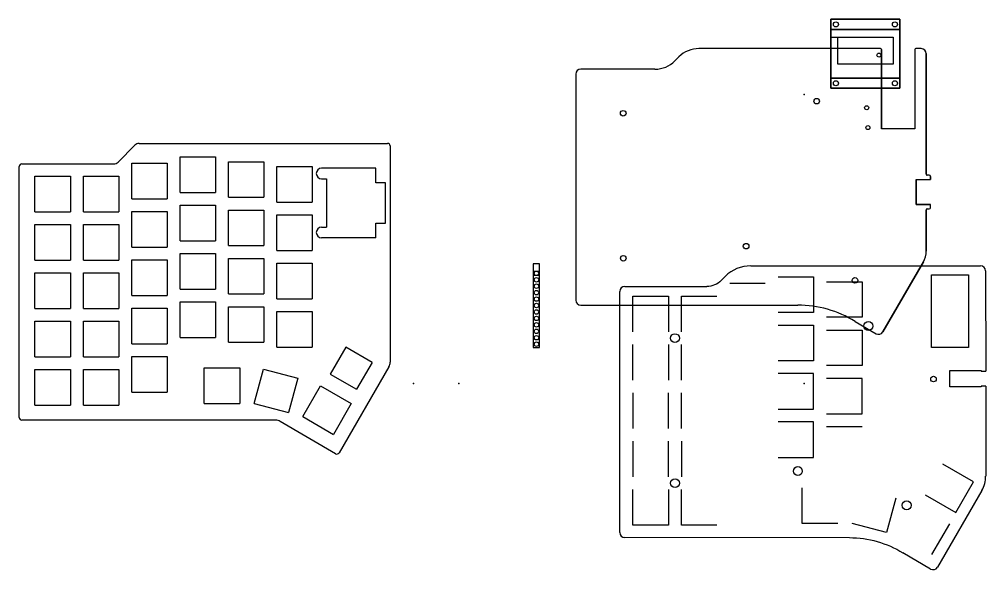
# Model space of a CAD drawing. Header units: centimetres. Extents: x -31 to 1902, y -26 to 307.
# Drawn here: x -30.91 to 7.16, y -7.34 to 14.36 of the extents above; entities that cross this region are included whole.
import ezdxf

# ---------------------------------------------------------------- set-up
doc = ezdxf.new("R2010")
doc.units = ezdxf.units.CM
doc.header["$MEASUREMENT"] = 0
for name, color, linetype in [('V2 v28_Cantaloupe_Plate_FR4-Dwgs_User', 7, 'Continuous'), ('V2 v28_Sketch1', 7, 'Continuous'), ('V2 v28_Sketch10', 7, 'Continuous'), ('V2 v28_Sketch11', 7, 'Continuous'), ('V2 v28_Sketch12', 7, 'Continuous'), ('V2 v28_Sketch13', 7, 'Continuous'), ('V2 v28_Sketch14', 7, 'Continuous'), ('V2 v28_Sketch15', 7, 'Continuous'), ('V2 v28_Sketch16', 7, 'Continuous'), ('V2 v28_Sketch17', 7, 'Continuous'), ('V2 v28_Sketch18', 7, 'Continuous'), ('V2 v28_Sketch19', 7, 'Continuous'), ('V2 v28_Sketch23', 7, 'Continuous'), ('V2 v28_Sketch24', 7, 'Continuous'), ('V2 v28_Sketch26', 7, 'Continuous'), ('V2 v28_Sketch27', 7, 'Continuous'), ('V2 v28_Sketch28', 7, 'Continuous'), ('V2 v28_Sketch30', 7, 'Continuous'), ('V2 v28_Sketch32', 7, 'Continuous'), ('V2 v28_Sketch33', 7, 'Continuous'), ('V2 v28_Sketch35', 7, 'Continuous'), ('V2 v28_Sketch37', 7, 'Continuous'), ('V2 v28_Sketch38', 7, 'Continuous'), ('V2 v28_Sketch39', 7, 'Continuous'), ('V2 v28_Sketch40', 7, 'Continuous'), ('V2 v28_Sketch41', 7, 'Continuous'), ('V2 v28_Sketch42', 7, 'Continuous'), ('V2 v28_Sketch43', 7, 'Continuous'), ('V2 v28_Sketch44', 7, 'Continuous'), ('V2 v28_Sketch45', 7, 'Continuous'), ('V2 v28_Sketch46', 7, 'Continuous'), ('V2 v28_Sketch47', 7, 'Continuous'), ('V2 v28_Sketch48', 7, 'Continuous'), ('V2 v28_Sketch5', 7, 'Continuous'), ('V2 v28_Sketch50', 7, 'Continuous'), ('V2 v28_Sketch51', 7, 'Continuous'), ('V2 v28_Sketch53', 7, 'Continuous'), ('V2 v28_Sketch54', 7, 'Continuous'), ('V2 v28_Sketch56', 7, 'Continuous'), ('V2 v28_Sketch57', 7, 'Continuous'), ('V2 v28_Sketch58', 7, 'Continuous'), ('V2 v28_Sketch59', 7, 'Continuous'), ('V2 v28_Sketch6', 7, 'Continuous'), ('V2 v28_Sketch60', 7, 'Continuous'), ('V2 v28_Sketch61', 7, 'Continuous'), ('V2 v28_Sketch63', 7, 'Continuous'), ('V2 v28_Sketch64', 7, 'Continuous'), ('V2 v28_Sketch65', 7, 'Continuous'), ('V2 v28_Sketch66', 7, 'Continuous'), ('V2 v28_Sketch67', 7, 'Continuous'), ('V2 v28_Sketch68', 7, 'Continuous'), ('V2 v28_Sketch69', 7, 'Continuous'), ('V2 v28_Sketch7', 7, 'Continuous'), ('V2 v28_Sketch70', 7, 'Continuous'), ('V2 v28_Sketch71', 7, 'Continuous'), ('V2 v28_Sketch73', 7, 'Continuous'), ('V2 v28_Sketch75', 7, 'Continuous'), ('V2 v28_Sketch76', 7, 'Continuous'), ('V2 v28_Sketch79', 7, 'Continuous'), ('V2 v28_Sketch8', 7, 'Continuous'), ('V2 v28_Sketch80', 7, 'Continuous'), ('V2 v28_Sketch81', 7, 'Continuous'), ('V2 v28_Sketch82', 7, 'Continuous'), ('V2 v28_Sketch83', 7, 'Continuous'), ('V2 v28_Sketch84', 7, 'Continuous'), ('V2 v28_Sketch85', 7, 'Continuous'), ('V2 v28_Sketch86', 7, 'Continuous'), ('V2 v28_Sketch87', 7, 'Continuous'), ('V2 v28_Sketch88', 7, 'Continuous'), ('V2 v28_Sketch89', 7, 'Continuous'), ('V2 v28_Sketch9', 7, 'Continuous'), ('V2 v28_Sketch90', 7, 'Continuous'), ('V2 v28_Sketch91', 7, 'Continuous'), ('V2 v28_Sketch92', 7, 'Continuous'), ('V2 v28_Sketch93', 7, 'Continuous'), ('V2 v28_Sketch94', 7, 'Continuous'), ('V2 v28_Sketch95', 7, 'Continuous'), ('V2 v28_Sketch96', 7, 'Continuous'), ('V2 v28_Sketch97', 7, 'Continuous'), ('V2 v28_Sketch98', 7, 'Continuous'), ('V2 v28_Sketch99', 7, 'Continuous')]:
    doc.layers.add(name, color=color, linetype=linetype)

msp = doc.modelspace()

# ---------------------------------------------------------------- linework, layer by layer
at = {"layer": 'V2 v28_Cantaloupe_Plate_FR4-Dwgs_User'}
msp.add_point((0, 0), dxfattribs=at)
at = {"layer": 'V2 v28_Sketch1'}
for p, q in [((-2.1, 4.637), (6.958, 4.636)), ((-3.26, 4.065), (-3.099, 4.227)), ((-1.021, 4.206), (0.379, 4.206)), ((0.379, 4.206), (0.379, 2.805)), ((5.026, 4.291), (6.474, 4.291)), ((5.026, 1.421), (5.026, 4.291)), ((6.474, 4.291), (6.474, 1.421)), ((7.155, 4.44), (7.156, 0.484)), ((-7.058, 3.829), (-3.832, 3.83)), ((-2.927, 3.951), (-1.527, 3.951)), ((0.884, 4.015), (2.284, 4.015)), ((2.284, 4.015), (2.284, 2.615)), ((-7.254, -5.876), (-7.254, 3.632)), ((-6.737, 3.443), (-5.337, 3.443)), ((-6.737, 2.043), (-6.737, 3.443)), ((-5.337, 3.443), (-5.337, 2.043)), ((-4.832, 3.443), (-3.432, 3.443)), ((-4.832, 2.043), (-4.832, 3.443)), ((0.379, 2.805), (-1.021, 2.805)), ((-1.021, 2.3), (0.379, 2.3)), ((0.379, 2.3), (0.379, 0.9)), ((2.284, 2.615), (0.884, 2.615)), ((0.884, 2.11), (2.284, 2.11)), ((2.284, 2.11), (2.284, 0.709)), ((-6.737, 0.138), (-6.737, 1.538)), ((-5.337, 1.538), (-5.337, 0.138)), ((-4.832, 0.138), (-4.832, 1.538)), ((6.474, 1.421), (5.026, 1.421)), ((0.379, 0.9), (-1.021, 0.9)), ((0.379, 0.395), (-1.021, 0.395)), ((0.379, -1.005), (0.379, 0.395)), ((2.284, 0.709), (0.884, 0.709)), ((5.742, -0.127), (5.742, 0.509)), ((5.742, 0.509), (6.977, 0.509)), ((6.977, 0.509), (6.977, 0.484)), ((6.977, 0.484), (7.156, 0.484)), ((2.284, 0.204), (0.884, 0.204)), ((2.284, -1.196), (2.284, 0.204)), ((-6.737, -0.367), (-6.737, -1.767)), ((-5.337, -1.767), (-5.337, -0.367)), ((-4.832, -1.767), (-4.832, -0.367)), ((6.977, -0.127), (5.742, -0.127)), ((6.977, -0.102), (6.977, -0.127)), ((7.156, -0.102), (6.977, -0.102)), ((7.156, -0.102), (7.156, -3.645)), ((-1.021, -1.005), (0.379, -1.005)), ((0.379, -1.51), (-1.021, -1.51)), ((0.379, -2.911), (0.379, -1.51)), ((0.884, -1.196), (2.284, -1.196)), ((2.284, -1.701), (0.884, -1.701)), ((-6.737, -2.273), (-6.737, -3.673)), ((-5.337, -3.673), (-5.337, -2.273)), ((-4.832, -2.273), (-4.832, -3.673)), ((-1.021, -2.911), (0.379, -2.911)), ((6.679, -3.873), (5.466, -3.173)), ((-6.737, -5.578), (-6.737, -4.178)), ((-5.337, -4.178), (-5.337, -5.578)), ((-4.832, -5.578), (-4.832, -4.178)), ((-0.069, -5.515), (-0.069, -4.114)), ((5.979, -5.085), (6.679, -3.873)), ((3.615, -4.521), (3.253, -5.874)), ((4.766, -4.385), (5.979, -5.085)), ((7.005, -4.219), (5.255, -7.237)), ((-5.337, -5.578), (-6.737, -5.578)), ((-3.432, -5.578), (-4.832, -5.578)), ((1.331, -5.515), (-0.069, -5.515)), ((3.253, -5.874), (1.9, -5.512)), ((5.726, -5.523), (5.026, -6.735)), ((1.789, -6.074), (-7.058, -6.073)), ((4.986, -7.309), (3.892, -6.672))]:
    msp.add_line(p, q, dxfattribs=at)
for centre, radius in [((2.537, 2.267), 0.175), ((-5.085, 1.791), 0.175), ((5.102, 0.177), 0.11), ((-0.242, -3.449), 0.175), ((-5.082, -3.925), 0.175), ((4.045, -4.799), 0.175)]:
    msp.add_circle(centre, radius, dxfattribs=at)
for centre, radius, start, end in [((-2.107, 3.235), 1.403, 89.6944, 135), ((6.958, 4.44), 0.197, 0, 90), ((-7.058, 3.632), 0.197, 90, 180), ((5.987, -3.645), 1.168, 330.5571, 360), ((-7.058, -5.876), 0.197, 180, 269.9988), ((5.085, -7.139), 0.197, 240, 330)]:
    msp.add_arc(centre, radius, start, end, dxfattribs=at)
at = {"layer": 'V2 v28_Sketch1', "extrusion": (0, 0, -1)}
for centre, radius, start, end in [((3.828, 4.632), 0.803, 225, 270.3056), ((-1.787, -10.077), 4.004, 90.0361, 121.7294)]:
    msp.add_arc(centre, radius, start, end, dxfattribs=at)
at = {"layer": 'V2 v28_Sketch1'}
msp.add_point((0, 0), dxfattribs=at)
at = {"layer": 'V2 v28_Sketch10'}
msp.add_point((0, 0, 0.36), dxfattribs=at)
at = {"layer": 'V2 v28_Sketch11'}
msp.add_point((0, 0, 0.36), dxfattribs=at)
at = {"layer": 'V2 v28_Sketch12'}
msp.add_point((0, 0, 0.36), dxfattribs=at)
at = {"layer": 'V2 v28_Sketch13'}
msp.add_point((0, 0, 0.36), dxfattribs=at)
at = {"layer": 'V2 v28_Sketch14'}
msp.add_point((0, 0, 0.36), dxfattribs=at)
at = {"layer": 'V2 v28_Sketch15'}
msp.add_point((0, 0, 0.36), dxfattribs=at)
at = {"layer": 'V2 v28_Sketch16'}
msp.add_point((0, 0, 0.36), dxfattribs=at)
at = {"layer": 'V2 v28_Sketch17'}
msp.add_point((0, 0, 0.36), dxfattribs=at)
at = {"layer": 'V2 v28_Sketch18'}
msp.add_point((0, 0, 0.36), dxfattribs=at)
at = {"layer": 'V2 v28_Sketch19'}
msp.add_point((0, 0, 0.36), dxfattribs=at)
at = {"layer": 'V2 v28_Sketch23'}
msp.add_point((0, 0, 0.16), dxfattribs=at)
at = {"layer": 'V2 v28_Sketch24'}
msp.add_point((0, 0), dxfattribs=at)
at = {"layer": 'V2 v28_Sketch26'}
msp.add_point((0, 0, 0.86), dxfattribs=at)
at = {"layer": 'V2 v28_Sketch27'}
msp.add_point((0, 0, 0.86), dxfattribs=at)
at = {"layer": 'V2 v28_Sketch28'}
msp.add_point((0, 0), dxfattribs=at)
at = {"layer": 'V2 v28_Sketch30'}
msp.add_point((0, 0, 0.86), dxfattribs=at)
at = {"layer": 'V2 v28_Sketch32'}
msp.add_point((0, 0, 0.86), dxfattribs=at)
at = {"layer": 'V2 v28_Sketch33'}
msp.add_point((0, 0, 0.16), dxfattribs=at)
at = {"layer": 'V2 v28_Sketch35'}
msp.add_point((0, 0), dxfattribs=at)
at = {"layer": 'V2 v28_Sketch37'}
for p, q in [((-10.667, 4.726, 0.188), (-10.667, 1.424, 0.188)), ((-10.417, 4.726, 0.188), (-10.667, 4.726, 0.188)), ((-10.417, 1.424, 0.188), (-10.417, 4.726, 0.188)), ((-10.628, 4.257, 0.188), (-10.628, 4.432, 0.188)), ((-10.628, 4.432, 0.188), (-10.452, 4.432, 0.188)), ((-10.452, 4.257, 0.188), (-10.628, 4.257, 0.188)), ((-10.452, 4.432, 0.188), (-10.452, 4.257, 0.188)), ((-10.667, 1.424, 0.188), (-10.417, 1.424, 0.188))]:
    msp.add_line(p, q, dxfattribs=at)
for centre in [(-10.54, 4.345, 0.188), (-10.54, 4.091, 0.188), (-10.54, 3.837, 0.188), (-10.54, 3.583, 0.188), (-10.54, 3.329, 0.188), (-10.54, 3.075, 0.188), (-10.54, 2.821, 0.188), (-10.54, 2.567, 0.188), (-10.54, 2.313, 0.188), (-10.54, 2.059, 0.188), (-10.54, 1.805, 0.188), (-10.54, 1.551, 0.188)]:
    msp.add_circle(centre, 0.0876, dxfattribs=at)
msp.add_point((0, 0, 0.188), dxfattribs=at)
at = {"layer": 'V2 v28_Sketch38'}
msp.add_point((0, 0, 0.05), dxfattribs=at)
at = {"layer": 'V2 v28_Sketch39'}
msp.add_point((0, 0, 0.86), dxfattribs=at)
at = {"layer": 'V2 v28_Sketch40'}
msp.add_point((0, 0, 0.86), dxfattribs=at)
at = {"layer": 'V2 v28_Sketch41'}
msp.add_point((0, 0, 0.16), dxfattribs=at)
at = {"layer": 'V2 v28_Sketch42'}
msp.add_point((0, 11.4, 0), dxfattribs=at)
at = {"layer": 'V2 v28_Sketch43'}
for p, q in [((1.06, 14.357), (3.78, 14.357)), ((1.06, 11.637), (1.06, 14.357)), ((3.78, 14.357), (3.78, 11.637)), ((3.78, 11.637), (1.06, 11.637))]:
    msp.add_line(p, q, dxfattribs=at)
msp.add_point((0, 0), dxfattribs=at)
at = {"layer": 'V2 v28_Sketch44'}
for p, q in [((3.78, 14.357, 0.12), (1.06, 14.357, 0.12)), ((1.06, 14.357, 0.12), (1.06, 11.637, 0.12)), ((1.06, 14.357, 0.12), (1.06, 13.96, 0.12)), ((3.78, 11.637, 0.12), (3.78, 14.357, 0.12)), ((1.06, 13.96, 0.12), (3.78, 13.96, 0.12)), ((1.06, 13.96, 0.12), (1.06, 12.034, 0.12)), ((1.06, 12.034, 0.12), (3.78, 12.034, 0.12)), ((1.06, 11.637, 0.12), (3.78, 11.637, 0.12))]:
    msp.add_line(p, q, dxfattribs=at)
msp.add_point((0, 0, 0.12), dxfattribs=at)
at = {"layer": 'V2 v28_Sketch45'}
for p, q in [((3.78, 14.357, 0.12), (1.06, 14.357, 0.12)), ((1.06, 14.357, 0.12), (1.06, 13.96, 0.12)), ((1.06, 14.357, 0.12), (1.457, 14.357, 0.12)), ((3.78, 14.357, 0.12), (3.383, 14.357, 0.12)), ((3.78, 13.96, 0.12), (3.78, 14.357, 0.12)), ((1.06, 13.96, 0.12), (3.78, 13.96, 0.12))]:
    msp.add_line(p, q, dxfattribs=at)
for centre in [(1.259, 14.159, 0.12), (3.582, 14.159, 0.12)]:
    msp.add_circle(centre, 0.1, dxfattribs=at)
msp.add_point((0, 0, 0.12), dxfattribs=at)
at = {"layer": 'V2 v28_Sketch46'}
for p, q in [((3.78, 12.034, 0.12), (1.06, 12.034, 0.12)), ((1.06, 12.034, 0.12), (1.06, 11.836, 0.12)), ((1.06, 12.034, 0.12), (1.06, 11.637, 0.12)), ((3.78, 11.637, 0.12), (3.78, 12.034, 0.12)), ((1.06, 11.637, 0.12), (3.78, 11.637, 0.12)), ((1.06, 11.637, 0.12), (1.457, 11.637, 0.12)), ((3.78, 11.637, 0.12), (3.383, 11.637, 0.12))]:
    msp.add_line(p, q, dxfattribs=at)
for centre in [(1.259, 11.836, 0.12), (3.582, 11.836, 0.12)]:
    msp.add_circle(centre, 0.1, dxfattribs=at)
msp.add_point((0, 0, 0.12), dxfattribs=at)
at = {"layer": 'V2 v28_Sketch47'}
for p, q in [((1.06, 13.96, 0.3), (1.06, 12.034, 0.3)), ((3.78, 13.96, 0.3), (1.06, 13.96, 0.3)), ((1.06, 13.96, 0.3), (1.06, 13.653, 0.3)), ((3.78, 12.034, 0.3), (3.78, 13.96, 0.3)), ((1.06, 13.653, 0.3), (1.333, 13.653, 0.3)), ((1.333, 13.653, 0.3), (3.507, 13.653, 0.3)), ((1.333, 12.585, 0.3), (1.333, 13.653, 0.3)), ((3.507, 13.653, 0.3), (3.507, 12.585, 0.3)), ((3.507, 12.585, 0.3), (1.333, 12.585, 0.3)), ((1.06, 12.034, 0.3), (3.78, 12.034, 0.3))]:
    msp.add_line(p, q, dxfattribs=at)
msp.add_point((0, 0, 0.3), dxfattribs=at)
at = {"layer": 'V2 v28_Sketch48'}
for p, q in [((3.019, 13.201), (-4.14, 13.202)), ((3.019, 13.201), (-4.139, 13.202)), ((3.05, 10.046), (3.05, 13.17)), ((3.05, 13.17), (3.05, 10.046)), ((4.371, 13.17), (4.371, 10.046)), ((4.371, 13.17), (4.371, 10.046)), ((4.619, 13.202), (4.403, 13.202)), ((4.619, 13.202), (4.403, 13.202)), ((4.816, 8.248), (4.816, 13.005)), ((4.816, 13.005), (4.816, 8.248)), ((-4.925, 12.879), (-5.086, 12.717)), ((-5.086, 12.717), (-4.925, 12.879)), ((-8.992, 12.197), (-8.992, 3.289)), ((-8.992, 12.197), (-8.992, 3.289)), ((-5.872, 12.394), (-8.795, 12.394)), ((-5.872, 12.394), (-8.795, 12.394)), ((4.371, 10.046), (3.05, 10.046)), ((4.371, 10.046), (3.05, 10.046)), ((4.416, 7.058), (4.416, 8.038)), ((4.416, 8.038), (4.976, 8.038)), ((4.416, 8.038), (4.976, 8.038)), ((4.416, 8.038), (4.416, 7.058)), ((4.936, 8.208), (4.856, 8.208)), ((4.936, 8.208), (4.856, 8.208)), ((4.976, 8.038), (4.976, 8.168)), ((4.976, 8.168), (4.976, 8.038)), ((4.976, 7.058), (4.416, 7.058)), ((4.416, 7.058), (4.976, 7.058)), ((4.856, 6.888), (4.936, 6.888)), ((4.856, 6.888), (4.936, 6.888)), ((4.976, 6.928), (4.976, 7.058)), ((4.976, 6.928), (4.976, 7.058)), ((4.816, 6.848), (4.816, 5.221)), ((4.816, 5.221), (4.816, 6.848)), ((3.106, 2.038), (4.703, 4.794)), ((4.703, 4.794), (3.106, 2.038)), ((-8.795, 3.092), (-0.249, 3.092)), ((-8.795, 3.092), (-0.249, 3.092)), ((2.011, 2.449), (2.837, 1.966)), ((2.011, 2.449), (2.837, 1.966))]:
    msp.add_line(p, q, dxfattribs=at)
for centre, radius in [((2.949, 12.946), 0.0794), ((2.949, 12.946), 0.0794), ((0.498, 11.132), 0.11), ((0.498, 11.132), 0.11), ((-7.122, 10.655), 0.11), ((-7.122, 10.655), 0.11), ((2.468, 10.871), 0.0794), ((2.516, 10.09), 0.0794), ((-2.281, 5.416), 0.11), ((-2.281, 5.416), 0.11), ((-7.12, 4.94), 0.11), ((-7.12, 4.94), 0.11), ((2.006, 4.067), 0.11), ((2.006, 4.067), 0.11)]:
    msp.add_circle(centre, radius, dxfattribs=at)
for centre, radius, start, end in [((-4.145, 12.099), 1.103, 89.6944, 135), ((-4.145, 12.099), 1.103, 89.6944, 135), ((3.019, 13.17), 0.0316, 0, 90), ((3.019, 13.17), 0.0316, 0, 90), ((4.403, 13.17), 0.0316, 90, 180), ((4.403, 13.17), 0.0316, 90, 180), ((4.619, 13.005), 0.197, 0.0006, 90), ((4.619, 13.005), 0.197, 0, 90), ((-5.866, 13.496), 1.103, 269.6944, 315), ((-5.866, 13.496), 1.103, 269.6944, 315), ((-8.795, 12.197), 0.197, 90, 180), ((-8.795, 12.197), 0.197, 90, 180), ((4.856, 8.248), 0.04, 180, 270.0001), ((4.856, 8.248), 0.04, 180, 270.0001), ((4.936, 8.168), 0.04, 359.9999, 89.9999), ((4.936, 8.168), 0.04, 359.9999, 89.9999), ((4.856, 6.848), 0.04, 89.9999, 180), ((4.856, 6.848), 0.04, 89.9999, 180), ((4.936, 6.928), 0.04, 270, 0), ((4.936, 6.928), 0.04, 270, 0), ((3.947, 5.221), 0.868, 330.5571, 360), ((3.947, 5.221), 0.868, 330.5571, 0), ((-8.795, 3.289), 0.197, 180, 270), ((-8.795, 3.289), 0.197, 180, 270), ((-0.252, -1.211), 4.303, 58.2706, 89.9639), ((-0.252, -1.211), 4.303, 58.2706, 89.9639), ((2.935, 2.137), 0.197, 240, 330), ((2.935, 2.137), 0.197, 240, 330)]:
    msp.add_arc(centre, radius, start, end, dxfattribs=at)
msp.add_point((0, 0, 0), dxfattribs=at)
at = {"layer": 'V2 v28_Sketch5'}
msp.add_point((0, 0, 0.16), dxfattribs=at)
at = {"layer": 'V2 v28_Sketch50'}
msp.add_point((0, 0, 0.52), dxfattribs=at)
at = {"layer": 'V2 v28_Sketch51'}
msp.add_point((0, 0), dxfattribs=at)
at = {"layer": 'V2 v28_Sketch53'}
msp.add_point((0, 0, 0.16), dxfattribs=at)
at = {"layer": 'V2 v28_Sketch54'}
msp.add_point((0, 0, 0.16), dxfattribs=at)
at = {"layer": 'V2 v28_Sketch56'}
msp.add_point((0, 0, 0.86), dxfattribs=at)
at = {"layer": 'V2 v28_Sketch57'}
msp.add_point((0, 0, 0.86), dxfattribs=at)
at = {"layer": 'V2 v28_Sketch58'}
msp.add_point((0, 0, 1.02), dxfattribs=at)
at = {"layer": 'V2 v28_Sketch59'}
msp.add_point((0, 0, 0.86), dxfattribs=at)
at = {"layer": 'V2 v28_Sketch6'}
msp.add_point((0, 0, 0.16), dxfattribs=at)
at = {"layer": 'V2 v28_Sketch60'}
msp.add_point((0, 0, 0.86), dxfattribs=at)
at = {"layer": 'V2 v28_Sketch61'}
msp.add_point((0, 0), dxfattribs=at)
at = {"layer": 'V2 v28_Sketch63'}
msp.add_point((0, 0, 0.66), dxfattribs=at)
at = {"layer": 'V2 v28_Sketch64'}
msp.add_point((0, 0, 1.02), dxfattribs=at)
at = {"layer": 'V2 v28_Sketch65'}
msp.add_point((0, 0, 1.02), dxfattribs=at)
at = {"layer": 'V2 v28_Sketch66'}
msp.add_point((0, 0, 1.02), dxfattribs=at)
at = {"layer": 'V2 v28_Sketch67'}
msp.add_point((0, 0, 1.22), dxfattribs=at)
at = {"layer": 'V2 v28_Sketch68'}
msp.add_point((0, 0, 0.78), dxfattribs=at)
at = {"layer": 'V2 v28_Sketch69'}
msp.add_point((0, 0), dxfattribs=at)
at = {"layer": 'V2 v28_Sketch7'}
msp.add_point((0, 0, 1.36), dxfattribs=at)
at = {"layer": 'V2 v28_Sketch70'}
msp.add_point((0, 0, 1.28), dxfattribs=at)
at = {"layer": 'V2 v28_Sketch71'}
msp.add_point((0, 0), dxfattribs=at)
at = {"layer": 'V2 v28_Sketch73'}
for p, q in [((-27.022, 8.73, 0.16), (-26.359, 9.396, 0.16)), ((-26.189, 9.467, 0.16), (-16.403, 9.467, 0.16)), ((-16.303, 9.367, 0.16), (-16.303, 0.846, 0.16)), ((-24.579, 7.535, 0.16), (-24.579, 8.935, 0.16)), ((-24.579, 8.935, 0.16), (-23.179, 8.935, 0.16)), ((-23.179, 8.935, 0.16), (-23.179, 7.535, 0.16)), ((-30.911, -1.342, 0.16), (-30.911, 8.56, 0.16)), ((-30.811, 8.66, 0.16), (-27.193, 8.66, 0.16)), ((-26.484, 8.681, 0.16), (-25.084, 8.681, 0.16)), ((-26.484, 7.281, 0.16), (-26.484, 8.681, 0.16)), ((-25.084, 8.681, 0.16), (-25.084, 7.281, 0.16)), ((-22.674, 7.345, 0.16), (-22.674, 8.745, 0.16)), ((-22.674, 8.745, 0.16), (-21.274, 8.745, 0.16)), ((-21.274, 8.745, 0.16), (-21.274, 7.345, 0.16)), ((-20.769, 7.154, 0.16), (-20.769, 8.554, 0.16)), ((-20.769, 8.554, 0.16), (-19.369, 8.554, 0.16)), ((-19.369, 8.554, 0.16), (-19.369, 7.154, 0.16)), ((-16.866, 8.49, 0.16), (-19.003, 8.49, 0.16)), ((-16.866, 7.917, 0.16), (-16.866, 8.49, 0.16)), ((-30.294, 6.773, 0.16), (-30.294, 8.173, 0.16)), ((-30.294, 8.173, 0.16), (-28.894, 8.173, 0.16)), ((-28.894, 8.173, 0.16), (-28.894, 6.773, 0.16)), ((-28.389, 8.173, 0.16), (-26.989, 8.173, 0.16)), ((-28.389, 6.773, 0.16), (-28.389, 8.173, 0.16)), ((-26.989, 8.173, 0.16), (-26.989, 6.773, 0.16)), ((-19.003, 8.068, 0.16), (-18.817, 8.068, 0.16)), ((-18.817, 8.068, 0.16), (-18.817, 6.167, 0.16)), ((-16.482, 7.917, 0.16), (-16.866, 7.917, 0.16)), ((-16.482, 6.317, 0.16), (-16.482, 7.917, 0.16)), ((-26.484, 7.281, 0.16), (-25.084, 7.281, 0.16)), ((-24.579, 7.535, 0.16), (-23.179, 7.535, 0.16)), ((-22.674, 7.345, 0.16), (-21.274, 7.345, 0.16)), ((-24.579, 5.63, 0.16), (-24.579, 7.03, 0.16)), ((-24.579, 7.03, 0.16), (-23.179, 7.03, 0.16)), ((-23.179, 7.03, 0.16), (-23.179, 5.63, 0.16)), ((-20.769, 7.154, 0.16), (-19.369, 7.154, 0.16)), ((-30.294, 6.773, 0.16), (-28.894, 6.773, 0.16)), ((-28.389, 6.773, 0.16), (-26.989, 6.773, 0.16)), ((-26.484, 6.776, 0.16), (-25.084, 6.776, 0.16)), ((-26.484, 5.376, 0.16), (-26.484, 6.776, 0.16)), ((-25.084, 6.776, 0.16), (-25.084, 5.376, 0.16)), ((-22.674, 5.44, 0.16), (-22.674, 6.84, 0.16)), ((-22.674, 6.84, 0.16), (-21.274, 6.84, 0.16)), ((-21.274, 6.84, 0.16), (-21.274, 5.44, 0.16)), ((-20.769, 6.649, 0.16), (-19.369, 6.649, 0.16)), ((-20.769, 5.249, 0.16), (-20.769, 6.649, 0.16)), ((-19.369, 6.649, 0.16), (-19.369, 5.249, 0.16)), ((-30.294, 4.868, 0.16), (-30.294, 6.268, 0.16)), ((-30.294, 6.268, 0.16), (-28.894, 6.268, 0.16)), ((-28.894, 6.268, 0.16), (-28.894, 4.868, 0.16)), ((-28.389, 4.868, 0.16), (-28.389, 6.268, 0.16)), ((-28.389, 6.268, 0.16), (-26.989, 6.268, 0.16)), ((-26.989, 6.268, 0.16), (-26.989, 4.868, 0.16)), ((-19.003, 6.167, 0.16), (-18.817, 6.167, 0.16)), ((-16.866, 6.317, 0.16), (-16.482, 6.317, 0.16)), ((-16.866, 5.745, 0.16), (-16.866, 6.317, 0.16)), ((-16.866, 5.745, 0.16), (-19.003, 5.745, 0.16)), ((-26.484, 5.376, 0.16), (-25.084, 5.376, 0.16)), ((-24.579, 5.63, 0.16), (-23.179, 5.63, 0.16)), ((-22.674, 5.44, 0.16), (-21.274, 5.44, 0.16)), ((-24.579, 5.125, 0.16), (-23.179, 5.125, 0.16)), ((-24.579, 3.725, 0.16), (-24.579, 5.125, 0.16)), ((-23.179, 5.125, 0.16), (-23.179, 3.725, 0.16)), ((-20.769, 5.249, 0.16), (-19.369, 5.249, 0.16)), ((-30.294, 4.868, 0.16), (-28.894, 4.868, 0.16)), ((-28.389, 4.868, 0.16), (-26.989, 4.868, 0.16)), ((-26.484, 3.471, 0.16), (-26.484, 4.871, 0.16)), ((-26.484, 4.871, 0.16), (-25.084, 4.871, 0.16)), ((-25.084, 4.871, 0.16), (-25.084, 3.471, 0.16)), ((-22.674, 4.935, 0.16), (-21.274, 4.935, 0.16)), ((-22.674, 3.535, 0.16), (-22.674, 4.935, 0.16)), ((-21.274, 4.935, 0.16), (-21.274, 3.535, 0.16)), ((-20.769, 3.344, 0.16), (-20.769, 4.744, 0.16)), ((-20.769, 4.744, 0.16), (-19.369, 4.744, 0.16)), ((-19.369, 4.744, 0.16), (-19.369, 3.344, 0.16)), ((-30.294, 2.963, 0.16), (-30.294, 4.363, 0.16)), ((-30.294, 4.363, 0.16), (-28.894, 4.363, 0.16)), ((-28.894, 4.363, 0.16), (-28.894, 2.963, 0.16)), ((-28.389, 2.963, 0.16), (-28.389, 4.363, 0.16)), ((-28.389, 4.363, 0.16), (-26.989, 4.363, 0.16)), ((-26.989, 4.363, 0.16), (-26.989, 2.963, 0.16)), ((-26.484, 3.471, 0.16), (-25.084, 3.471, 0.16)), ((-24.579, 3.725, 0.16), (-23.179, 3.725, 0.16)), ((-22.674, 3.535, 0.16), (-21.274, 3.535, 0.16)), ((-24.579, 3.22, 0.16), (-23.179, 3.22, 0.16)), ((-24.579, 1.82, 0.16), (-24.579, 3.22, 0.16)), ((-23.179, 3.22, 0.16), (-23.179, 1.82, 0.16)), ((-20.769, 3.344, 0.16), (-19.369, 3.344, 0.16)), ((-30.294, 2.963, 0.16), (-28.894, 2.963, 0.16)), ((-28.389, 2.963, 0.16), (-26.989, 2.963, 0.16)), ((-26.484, 2.966, 0.16), (-25.084, 2.966, 0.16)), ((-26.484, 1.566, 0.16), (-26.484, 2.966, 0.16)), ((-25.084, 2.966, 0.16), (-25.084, 1.566, 0.16)), ((-22.674, 1.63, 0.16), (-22.674, 3.03, 0.16)), ((-22.674, 3.03, 0.16), (-21.274, 3.03, 0.16)), ((-21.274, 3.03, 0.16), (-21.274, 1.63, 0.16)), ((-20.769, 2.839, 0.16), (-19.369, 2.839, 0.16)), ((-20.769, 1.439, 0.16), (-20.769, 2.839, 0.16)), ((-19.369, 2.839, 0.16), (-19.369, 1.439, 0.16)), ((-30.294, 2.458, 0.16), (-28.894, 2.458, 0.16)), ((-30.294, 1.058, 0.16), (-30.294, 2.458, 0.16)), ((-28.894, 2.458, 0.16), (-28.894, 1.058, 0.16)), ((-28.389, 1.058, 0.16), (-28.389, 2.458, 0.16)), ((-28.389, 2.458, 0.16), (-26.989, 2.458, 0.16)), ((-26.989, 2.458, 0.16), (-26.989, 1.058, 0.16)), ((-26.484, 1.566, 0.16), (-25.084, 1.566, 0.16)), ((-24.579, 1.82, 0.16), (-23.179, 1.82, 0.16)), ((-22.674, 1.63, 0.16), (-21.274, 1.63, 0.16)), ((-20.769, 1.439, 0.16), (-19.369, 1.439, 0.16)), ((-18.047, 1.432, 0.16), (-18.66, 0.371, 0.16)), ((-17.013, 0.834, 0.16), (-18.047, 1.432, 0.16)), ((-30.294, 1.058, 0.16), (-28.894, 1.058, 0.16)), ((-28.389, 1.058, 0.16), (-26.989, 1.058, 0.16)), ((-26.484, -0.339, 0.16), (-26.484, 1.061, 0.16)), ((-26.484, 1.061, 0.16), (-25.084, 1.061, 0.16)), ((-25.084, 1.061, 0.16), (-25.084, -0.339, 0.16)), ((-17.013, 0.834, 0.16), (-17.625, -0.227, 0.16)), ((-30.294, -0.847, 0.16), (-30.294, 0.553, 0.16)), ((-30.294, 0.553, 0.16), (-28.894, 0.553, 0.16)), ((-28.894, 0.553, 0.16), (-28.894, -0.847, 0.16)), ((-28.389, 0.553, 0.16), (-26.989, 0.553, 0.16)), ((-28.389, -0.847, 0.16), (-28.389, 0.553, 0.16)), ((-26.989, 0.553, 0.16), (-26.989, -0.847, 0.16)), ((-23.627, 0.617, 0.16), (-22.227, 0.617, 0.16)), ((-23.627, -0.783, 0.16), (-23.627, 0.617, 0.16)), ((-22.227, 0.617, 0.16), (-22.227, -0.783, 0.16)), ((-21.658, -0.78, 0.16), (-21.296, 0.572, 0.16)), ((-21.296, 0.572, 0.16), (-19.943, 0.21, 0.16)), ((-16.354, 0.659, 0.16), (-18.318, -2.729, 0.16)), ((-19.943, 0.21, 0.16), (-20.305, -1.142, 0.16)), ((-18.66, 0.371, 0.16), (-17.625, -0.227, 0.16)), ((-26.484, -0.339, 0.16), (-25.084, -0.339, 0.16)), ((-19.745, -1.303, 0.16), (-19.045, -0.091, 0.16)), ((-19.045, -0.091, 0.16), (-17.833, -0.791, 0.16)), ((-30.294, -0.847, 0.16), (-28.894, -0.847, 0.16)), ((-28.389, -0.847, 0.16), (-26.989, -0.847, 0.16)), ((-23.627, -0.783, 0.16), (-22.227, -0.783, 0.16)), ((-21.658, -0.78, 0.16), (-20.305, -1.142, 0.16)), ((-17.833, -0.791, 0.16), (-18.533, -2.003, 0.16)), ((-20.816, -1.442, 0.16), (-30.811, -1.442, 0.16)), ((-18.454, -2.765, 0.16), (-20.63, -1.492, 0.16)), ((-19.745, -1.303, 0.16), (-18.533, -2.003, 0.16))]:
    msp.add_line(p, q, dxfattribs=at)
for centre, radius, start, end in [((-26.189, 9.227, 0.16), 0.241, 90, 135.117), ((-16.403, 9.367, 0.16), 0.1, 0, 90), ((-30.811, 8.56, 0.16), 0.1, 90, 180), ((-27.193, 8.9, 0.16), 0.241, 270, 315.1171), ((-19.003, 8.279, 0.16), 0.211, 90, 270), ((-19.003, 5.956, 0.16), 0.211, 90, 270), ((-16.774, 0.872, 0.16), 0.471, 333.1283, 356.7678), ((-30.811, -1.342, 0.16), 0.1, 180, 270), ((-20.816, -1.811, 0.16), 0.369, 59.6793, 90), ((-18.404, -2.679, 0.16), 0.0996, 239.679, 329.8962)]:
    msp.add_arc(centre, radius, start, end, dxfattribs=at)
msp.add_point((0, 0, 0.16), dxfattribs=at)
at = {"layer": 'V2 v28_Sketch75'}
msp.add_point((0, 0), dxfattribs=at)
at = {"layer": 'V2 v28_Sketch76'}
msp.add_point((0, 0, 0.16), dxfattribs=at)
at = {"layer": 'V2 v28_Sketch79'}
msp.add_point((0, 0, 0.32), dxfattribs=at)
at = {"layer": 'V2 v28_Sketch8'}
msp.add_point((0, 0, 0.16), dxfattribs=at)
at = {"layer": 'V2 v28_Sketch80'}
msp.add_point((0, 0, 0.32), dxfattribs=at)
at = {"layer": 'V2 v28_Sketch81'}
msp.add_point((0, 0, 0.16), dxfattribs=at)
at = {"layer": 'V2 v28_Sketch82'}
msp.add_point((0, 0, 0.86), dxfattribs=at)
at = {"layer": 'V2 v28_Sketch83'}
msp.add_point((0, 0, 0.86), dxfattribs=at)
at = {"layer": 'V2 v28_Sketch84'}
msp.add_point((0, 0, 0.16), dxfattribs=at)
at = {"layer": 'V2 v28_Sketch85'}
msp.add_point((0, 0, 0.86), dxfattribs=at)
at = {"layer": 'V2 v28_Sketch86'}
msp.add_point((0, 0, 0.16), dxfattribs=at)
at = {"layer": 'V2 v28_Sketch87'}
msp.add_point((-13.598, 0), dxfattribs=at)
at = {"layer": 'V2 v28_Sketch88'}
msp.add_point((-15.378, 0), dxfattribs=at)
at = {"layer": 'V2 v28_Sketch89'}
msp.add_point((0, 0, 0.16), dxfattribs=at)
at = {"layer": 'V2 v28_Sketch9'}
msp.add_point((0, 0, 0.16), dxfattribs=at)
at = {"layer": 'V2 v28_Sketch90'}
msp.add_point((0, 0, 0.16), dxfattribs=at)
at = {"layer": 'V2 v28_Sketch91'}
msp.add_point((0, 0, 0.16), dxfattribs=at)
at = {"layer": 'V2 v28_Sketch92'}
msp.add_point((0, 0, 0.78), dxfattribs=at)
at = {"layer": 'V2 v28_Sketch93'}
msp.add_point((0, 0, 0.52), dxfattribs=at)
at = {"layer": 'V2 v28_Sketch94'}
msp.add_point((0, 0, 0.66), dxfattribs=at)
at = {"layer": 'V2 v28_Sketch95'}
msp.add_point((0, 0, 0.78), dxfattribs=at)
at = {"layer": 'V2 v28_Sketch96'}
msp.add_point((0, 0, 1.02), dxfattribs=at)
at = {"layer": 'V2 v28_Sketch97'}
msp.add_point((0, 0, 1.22), dxfattribs=at)
at = {"layer": 'V2 v28_Sketch98'}
msp.add_point((0, 0, 1.02), dxfattribs=at)
at = {"layer": 'V2 v28_Sketch99'}
msp.add_point((0, 0, 1.18), dxfattribs=at)

doc.saveas('drawing.dxf')
